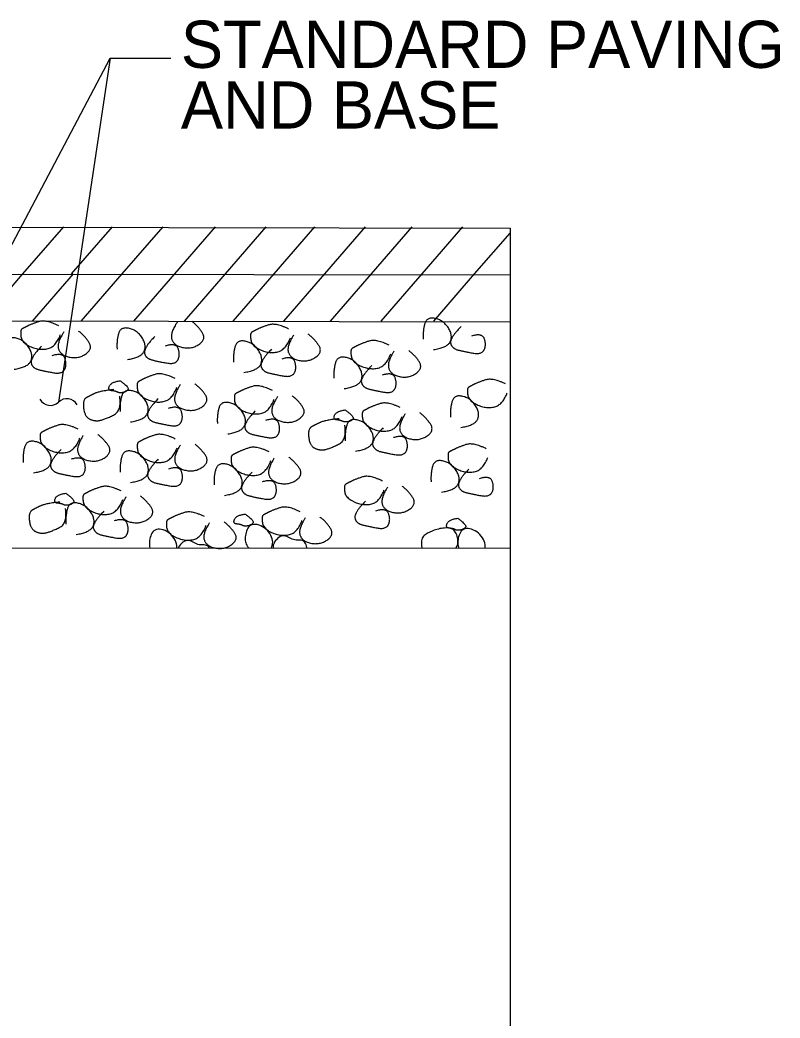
# Model space of a CAD drawing. Extents: x 9962.6 to 10035.4, y 9942 to 10013.5.
# Drawn here: x 10012.41 to 10029.21, y 9978.41 to 10000.47 of the extents above; entities that cross this region are included whole.
import ezdxf

# ---------------------------------------------------------------- set-up
doc = ezdxf.new("R2010")
doc.units = 0
for name, color, linetype in [('Default', 7, 'Continuous'), ('G-ANNO-TEXT', 7, 'Continuous'), ('G-DETL-LINE', 7, 'Continuous'), ('G-DETL-PATT', 7, 'Continuous')]:
    doc.layers.add(name, color=color, linetype=linetype)

# ---------------------------------------------------------------- blocks, each defined once
blk = doc.blocks.new('TERBRK')
at = {"layer": 'Default'}
for centre, start, end in [((0.125, 0.167), 126.8699, 233.1301), ((-0.125, -0.167), 306.8699, 53.1301)]:
    blk.add_arc(centre, 0.208, start, end, dxfattribs=at)

msp = doc.modelspace()

# ---------------------------------------------------------------- linework, layer by layer
at = {"layer": 'Default'}
msp.add_line((10008.643, 9994.854), (10023.242, 9994.833), dxfattribs=at)
msp.add_lwpolyline([(10018.021, 9988.891), (10018.011, 9988.861), (10018.006, 9988.832), (10018.005, 9988.804), (10018.006, 9988.796)], dxfattribs=at)
at = {"layer": 'G-ANNO-TEXT'}
msp.add_line((10014.409, 9999.625), (10013.265, 9992.023), dxfattribs=at)
msp.add_lwpolyline([(10011.739, 9994.579), (10014.409, 9999.625), (10015.744, 9999.625)], dxfattribs=at)
at = {"layer": 'G-DETL-LINE'}
for p, q in [((10008.643, 9995.897), (10023.242, 9995.869)), ((10023.242, 9995.869), (10023.242, 9965.974)), ((10008.643, 9994.854), (10023.242, 9994.833)), ((10008.643, 9993.819), (10023.242, 9993.798)), ((10008.643, 9988.79), (10023.242, 9988.8))]:
    msp.add_line(p, q, dxfattribs=at)
at = {"layer": 'G-DETL-PATT'}
for p, q in [((10012.477, 9994.853), (10013.38, 9995.894)), ((10013.552, 9994.853), (10014.456, 9995.894)), ((10014.671, 9994.853), (10015.575, 9995.894)), ((10015.833, 9994.853), (10016.737, 9995.894)), ((10016.951, 9994.853), (10017.855, 9995.894)), ((10018.027, 9994.853), (10018.931, 9995.894)), ((10019.146, 9994.853), (10020.05, 9995.894)), ((10020.178, 9994.853), (10021.082, 9995.894)), ((10021.297, 9994.853), (10022.201, 9995.894)), ((10022.459, 9994.853), (10023.242, 9995.755)), ((10011.573, 9993.813), (10012.477, 9994.853)), ((10012.691, 9993.813), (10013.595, 9994.853)), ((10013.767, 9993.813), (10014.671, 9994.853)), ((10014.929, 9993.813), (10015.833, 9994.853)), ((10016.047, 9993.813), (10016.951, 9994.853)), ((10017.123, 9993.813), (10018.027, 9994.853)), ((10018.242, 9993.813), (10019.146, 9994.853)), ((10019.274, 9993.813), (10020.178, 9994.853)), ((10020.393, 9993.813), (10021.297, 9994.853)), ((10021.555, 9993.813), (10022.459, 9994.853))]:
    msp.add_line(p, q, dxfattribs=at)
for points in [[(10017.964, 9988.796), (10017.978, 9988.823), (10017.989, 9988.855), (10017.995, 9988.889), (10017.997, 9988.925), (10017.994, 9988.962), (10017.986, 9989), (10017.973, 9989.039), (10017.955, 9989.077), (10017.934, 9989.115), (10017.908, 9989.151), (10017.879, 9989.185), (10017.847, 9989.216), (10017.812, 9989.244), (10017.774, 9989.268), (10017.735, 9989.287), (10017.695, 9989.302), (10017.656, 9989.313), (10017.617, 9989.318), (10017.58, 9989.318), (10017.546, 9989.312), (10017.515, 9989.3), (10017.488, 9989.283), (10017.466, 9989.26), (10017.447, 9989.233), (10017.431, 9989.204), (10017.419, 9989.172), (10017.409, 9989.139), (10017.401, 9989.106), (10017.395, 9989.074), (10017.391, 9989.044), (10017.389, 9989.015), (10017.389, 9988.988), (10017.391, 9988.961), (10017.395, 9988.936), (10017.403, 9988.911), (10017.413, 9988.885), (10017.426, 9988.86), (10017.443, 9988.833), (10017.463, 9988.807), (10017.473, 9988.796)], [(10015.879, 9988.795), (10015.881, 9988.818), (10015.878, 9988.855), (10015.87, 9988.893), (10015.857, 9988.932), (10015.839, 9988.97), (10015.817, 9989.008), (10015.792, 9989.044), (10015.762, 9989.078), (10015.73, 9989.109), (10015.695, 9989.137), (10015.658, 9989.161), (10015.619, 9989.181), (10015.579, 9989.196), (10015.539, 9989.206), (10015.5, 9989.211), (10015.464, 9989.211), (10015.429, 9989.205), (10015.399, 9989.194), (10015.372, 9989.176), (10015.349, 9989.153), (10015.33, 9989.127), (10015.315, 9989.097), (10015.302, 9989.065), (10015.292, 9989.032), (10015.284, 9988.999), (10015.279, 9988.967), (10015.275, 9988.937), (10015.272, 9988.908), (10015.272, 9988.881), (10015.274, 9988.855), (10015.279, 9988.829), (10015.286, 9988.804), (10015.29, 9988.794)], [(10018.753, 9988.797), (10018.752, 9988.807), (10018.745, 9988.838), (10018.736, 9988.867), (10018.724, 9988.894), (10018.709, 9988.918), (10018.692, 9988.937), (10018.672, 9988.953), (10018.65, 9988.963), (10018.626, 9988.968), (10018.6, 9988.971), (10018.573, 9988.972), (10018.545, 9988.972), (10018.516, 9988.973), (10018.486, 9988.977), (10018.457, 9988.983), (10018.428, 9988.994), (10018.399, 9989.007), (10018.369, 9989.023), (10018.34, 9989.038), (10018.311, 9989.052), (10018.282, 9989.062), (10018.252, 9989.069), (10018.222, 9989.069), (10018.191, 9989.062), (10018.161, 9989.049), (10018.131, 9989.031), (10018.103, 9989.008), (10018.078, 9988.981), (10018.055, 9988.952), (10018.036, 9988.922), (10018.021, 9988.891)], [(10021.658, 9989.217), (10021.625, 9989.208), (10021.594, 9989.199), (10021.565, 9989.188), (10021.536, 9989.177), (10021.509, 9989.165), (10021.482, 9989.153), (10021.457, 9989.141), (10021.432, 9989.129), (10021.408, 9989.117), (10021.386, 9989.104), (10021.365, 9989.09), (10021.346, 9989.075), (10021.329, 9989.058), (10021.314, 9989.038), (10021.302, 9989.014), (10021.293, 9988.987), (10021.287, 9988.956), (10021.284, 9988.922), (10021.285, 9988.885), (10021.288, 9988.847), (10021.295, 9988.809), (10021.298, 9988.799)], [(10022.047, 9988.799), (10022.061, 9988.818), (10022.076, 9988.85), (10022.086, 9988.884), (10022.091, 9988.919), (10022.091, 9988.954), (10022.089, 9988.99), (10022.083, 9989.024), (10022.075, 9989.056), (10022.064, 9989.087), (10022.053, 9989.115), (10022.04, 9989.14), (10022.025, 9989.162), (10022.009, 9989.181), (10021.99, 9989.198), (10021.969, 9989.212), (10021.946, 9989.223), (10021.92, 9989.231), (10021.892, 9989.237), (10021.861, 9989.24), (10021.829, 9989.241), (10021.795, 9989.239), (10021.76, 9989.236), (10021.726, 9989.231), (10021.691, 9989.225), (10021.658, 9989.217)], [(10022.693, 9988.8), (10022.695, 9988.833), (10022.692, 9988.87), (10022.684, 9988.908), (10022.67, 9988.947), (10022.653, 9988.985), (10022.631, 9989.023), (10022.605, 9989.059), (10022.576, 9989.093), (10022.544, 9989.124), (10022.509, 9989.152), (10022.472, 9989.176), (10022.433, 9989.195), (10022.393, 9989.21), (10022.353, 9989.221), (10022.314, 9989.226), (10022.278, 9989.226), (10022.243, 9989.22), (10022.213, 9989.208), (10022.186, 9989.191), (10022.163, 9989.168), (10022.144, 9989.141), (10022.129, 9989.111), (10022.116, 9989.08), (10022.106, 9989.047), (10022.098, 9989.014), (10022.093, 9988.982), (10022.089, 9988.951), (10022.086, 9988.923), (10022.086, 9988.896), (10022.088, 9988.869), (10022.093, 9988.844), (10022.1, 9988.819), (10022.108, 9988.799)], [(10016.602, 9988.795), (10016.593, 9988.811), (10016.576, 9988.831), (10016.556, 9988.846), (10016.534, 9988.856), (10016.51, 9988.862), (10016.484, 9988.864), (10016.457, 9988.865), (10016.428, 9988.865), (10016.399, 9988.867), (10016.37, 9988.87), (10016.34, 9988.876), (10016.311, 9988.887), (10016.282, 9988.901), (10016.253, 9988.916), (10016.224, 9988.931), (10016.195, 9988.945), (10016.165, 9988.956), (10016.136, 9988.962), (10016.105, 9988.962), (10016.075, 9988.956), (10016.044, 9988.943), (10016.015, 9988.924), (10015.987, 9988.901), (10015.961, 9988.874), (10015.938, 9988.846), (10015.919, 9988.815), (10015.909, 9988.795)]]:
    msp.add_lwpolyline(points, dxfattribs=at)
for points in [[(10013.271, 9993.708), (10012.985, 9993.848), (10012.683, 9993.753), (10012.49, 9993.659), (10012.417, 9993.61), (10012.453, 9993.334), (10012.838, 9993.162), (10013.205, 9993.24), (10013.309, 9993.516)], [(10015.886, 9993.788), (10015.716, 9993.527), (10015.834, 9993.257), (10016.227, 9993.194), (10016.531, 9993.418), (10016.356, 9993.693), (10016.209, 9993.807)], [(10018.35, 9993.637), (10018.064, 9993.777), (10017.762, 9993.681), (10017.569, 9993.587), (10017.495, 9993.539), (10017.532, 9993.263), (10017.917, 9993.09), (10018.284, 9993.169), (10018.388, 9993.445)], [(10021.552, 9993.181), (10021.86, 9993.227), (10021.984, 9993.494), (10021.771, 9993.83), (10021.402, 9993.909), (10021.312, 9993.596), (10021.324, 9993.411)], [(10022.161, 9993.693), (10021.901, 9993.428), (10021.96, 9993.205), (10022.25, 9993.134), (10022.613, 9993.071), (10022.723, 9993.277), (10022.631, 9993.556), (10022.388, 9993.478)], [(10013.382, 9993.574), (10013.213, 9993.312), (10013.331, 9993.043), (10013.724, 9992.979), (10014.027, 9993.203), (10013.852, 9993.479), (10013.705, 9993.592)], [(10014.786, 9992.962), (10015.095, 9993.009), (10015.218, 9993.276), (10015.006, 9993.612), (10014.637, 9993.691), (10014.546, 9993.378), (10014.559, 9993.192)], [(10015.395, 9993.474), (10015.136, 9993.21), (10015.195, 9992.987), (10015.484, 9992.915), (10015.848, 9992.853), (10015.958, 9993.059), (10015.866, 9993.337), (10015.622, 9993.26)], [(10018.461, 9993.502), (10018.291, 9993.241), (10018.41, 9992.971), (10018.802, 9992.908), (10019.106, 9993.132), (10018.931, 9993.407), (10018.784, 9993.521)], [(10012.283, 9992.748), (10012.591, 9992.794), (10012.715, 9993.061), (10012.502, 9993.398), (10012.133, 9993.476), (10012.043, 9993.163), (10012.055, 9992.978)], [(10012.892, 9993.26), (10012.632, 9992.995), (10012.691, 9992.772), (10012.981, 9992.701), (10013.344, 9992.638), (10013.454, 9992.845), (10013.362, 9993.123), (10013.119, 9993.045)], [(10017.362, 9992.677), (10017.67, 9992.723), (10017.794, 9992.99), (10017.581, 9993.326), (10017.212, 9993.405), (10017.121, 9993.092), (10017.134, 9992.906)], [(10020.568, 9993.28), (10020.282, 9993.419), (10019.979, 9993.324), (10019.787, 9993.23), (10019.713, 9993.181), (10019.749, 9992.906), (10020.134, 9992.733), (10020.501, 9992.811), (10020.605, 9993.088)], [(10017.971, 9993.188), (10017.711, 9992.924), (10017.77, 9992.701), (10018.059, 9992.629), (10018.423, 9992.567), (10018.533, 9992.773), (10018.441, 9993.051), (10018.198, 9992.974)], [(10019.579, 9992.319), (10019.887, 9992.365), (10020.011, 9992.632), (10019.798, 9992.969), (10019.43, 9993.048), (10019.339, 9992.734), (10019.351, 9992.549)], [(10020.678, 9993.145), (10020.509, 9992.883), (10020.627, 9992.614), (10021.02, 9992.55), (10021.323, 9992.774), (10021.149, 9993.05), (10021.002, 9993.163)], [(10020.188, 9992.831), (10019.929, 9992.566), (10019.988, 9992.344), (10020.277, 9992.272), (10020.641, 9992.209), (10020.75, 9992.416), (10020.658, 9992.694), (10020.415, 9992.616)], [(10015.843, 9992.543), (10015.557, 9992.683), (10015.255, 9992.588), (10015.062, 9992.493), (10014.989, 9992.445), (10015.025, 9992.169), (10015.41, 9991.996), (10015.777, 9992.075), (10015.881, 9992.351)], [(10014.626, 9992.493), (10014.431, 9992.468), (10014.35, 9992.282), (10014.528, 9992.266), (10014.61, 9992.217), (10014.772, 9992.249), (10014.829, 9992.347), (10014.626, 9992.493)], [(10015.954, 9992.408), (10015.785, 9992.147), (10015.903, 9991.877), (10016.296, 9991.814), (10016.599, 9992.038), (10016.425, 9992.313), (10016.278, 9992.427)], [(10017.992, 9992.279), (10017.706, 9992.418), (10017.404, 9992.323), (10017.211, 9992.229), (10017.138, 9992.18), (10017.174, 9991.905), (10017.559, 9991.732), (10017.926, 9991.81), (10018.03, 9992.087)], [(10023.143, 9992.422), (10022.857, 9992.561), (10022.554, 9992.466), (10022.362, 9992.372), (10022.288, 9992.323), (10022.324, 9992.048), (10022.71, 9991.875), (10023.076, 9991.953), (10023.18, 9992.23)], [(10014.49, 9992.298), (10014.182, 9992.266), (10013.962, 9992.165), (10013.797, 9992.071), (10013.842, 9991.699), (10014.081, 9991.588), (10014.328, 9991.657), (10014.663, 9991.831), (10014.617, 9992.155)], [(10014.855, 9991.583), (10015.163, 9991.629), (10015.287, 9991.896), (10015.074, 9992.232), (10014.705, 9992.311), (10014.615, 9991.998), (10014.627, 9991.813)], [(10018.103, 9992.144), (10017.934, 9991.882), (10018.052, 9991.613), (10018.445, 9991.549), (10018.748, 9991.774), (10018.574, 9992.049), (10018.427, 9992.162)], [(10022.154, 9991.461), (10022.463, 9991.508), (10022.586, 9991.775), (10022.373, 9992.111), (10022.005, 9992.19), (10021.914, 9991.877), (10021.926, 9991.691)], [(10015.464, 9992.095), (10015.205, 9991.83), (10015.263, 9991.607), (10015.553, 9991.536), (10015.917, 9991.473), (10016.026, 9991.679), (10015.934, 9991.957), (10015.691, 9991.88)], [(10017.004, 9991.318), (10017.312, 9991.365), (10017.436, 9991.632), (10017.223, 9991.968), (10016.854, 9992.047), (10016.764, 9991.734), (10016.776, 9991.548)], [(10020.817, 9991.899), (10020.531, 9992.038), (10020.229, 9991.943), (10020.036, 9991.849), (10019.963, 9991.8), (10019.999, 9991.525), (10020.384, 9991.352), (10020.751, 9991.43), (10020.855, 9991.707)], [(10017.613, 9991.83), (10017.353, 9991.566), (10017.412, 9991.343), (10017.702, 9991.271), (10018.066, 9991.209), (10018.175, 9991.415), (10018.083, 9991.693), (10017.84, 9991.616)], [(10019.6, 9991.848), (10019.405, 9991.824), (10019.324, 9991.637), (10019.502, 9991.621), (10019.583, 9991.573), (10019.746, 9991.605), (10019.802, 9991.702), (10019.6, 9991.848)], [(10020.928, 9991.764), (10020.759, 9991.502), (10020.877, 9991.233), (10021.27, 9991.17), (10021.573, 9991.394), (10021.398, 9991.669), (10021.251, 9991.783)], [(10013.7, 9991.421), (10013.415, 9991.561), (10013.112, 9991.465), (10012.92, 9991.371), (10012.846, 9991.322), (10012.882, 9991.047), (10013.267, 9990.874), (10013.634, 9990.953), (10013.738, 9991.229)], [(10019.463, 9991.654), (10019.156, 9991.622), (10018.936, 9991.521), (10018.771, 9991.427), (10018.815, 9991.054), (10019.055, 9990.944), (10019.302, 9991.012), (10019.637, 9991.186), (10019.591, 9991.51)], [(10019.829, 9990.938), (10020.137, 9990.985), (10020.261, 9991.252), (10020.048, 9991.588), (10019.679, 9991.667), (10019.589, 9991.354), (10019.601, 9991.168)], [(10013.811, 9991.286), (10013.642, 9991.025), (10013.76, 9990.755), (10014.153, 9990.692), (10014.456, 9990.916), (10014.282, 9991.191), (10014.135, 9991.305)], [(10015.846, 9991.206), (10015.56, 9991.346), (10015.258, 9991.251), (10015.065, 9991.157), (10014.992, 9991.108), (10015.028, 9990.832), (10015.413, 9990.66), (10015.78, 9990.738), (10015.884, 9991.014)], [(10020.438, 9991.45), (10020.178, 9991.186), (10020.237, 9990.963), (10020.527, 9990.891), (10020.89, 9990.829), (10021, 9991.035), (10020.908, 9991.313), (10020.665, 9991.236)], [(10012.712, 9990.46), (10013.02, 9990.507), (10013.144, 9990.774), (10012.931, 9991.11), (10012.562, 9991.189), (10012.472, 9990.876), (10012.484, 9990.69)], [(10015.957, 9991.072), (10015.788, 9990.81), (10015.906, 9990.541), (10016.299, 9990.477), (10016.602, 9990.701), (10016.428, 9990.977), (10016.281, 9991.09)], [(10017.921, 9990.921), (10017.635, 9991.06), (10017.332, 9990.965), (10017.14, 9990.871), (10017.066, 9990.822), (10017.102, 9990.546), (10017.488, 9990.374), (10017.854, 9990.452), (10017.958, 9990.728)], [(10022.713, 9990.992), (10022.427, 9991.132), (10022.125, 9991.036), (10021.932, 9990.942), (10021.859, 9990.894), (10021.895, 9990.618), (10022.28, 9990.445), (10022.647, 9990.524), (10022.751, 9990.8)], [(10013.321, 9990.972), (10013.062, 9990.708), (10013.121, 9990.485), (10013.41, 9990.413), (10013.774, 9990.351), (10013.883, 9990.557), (10013.791, 9990.835), (10013.548, 9990.758)], [(10014.858, 9990.246), (10015.166, 9990.292), (10015.29, 9990.559), (10015.077, 9990.896), (10014.708, 9990.974), (10014.618, 9990.661), (10014.63, 9990.476)], [(10018.032, 9990.786), (10017.862, 9990.524), (10017.98, 9990.255), (10018.373, 9990.191), (10018.677, 9990.415), (10018.502, 9990.691), (10018.355, 9990.804)], [(10015.467, 9990.758), (10015.208, 9990.493), (10015.266, 9990.27), (10015.556, 9990.199), (10015.92, 9990.136), (10016.029, 9990.343), (10015.937, 9990.621), (10015.694, 9990.543)], [(10016.932, 9989.96), (10017.241, 9990.006), (10017.364, 9990.273), (10017.152, 9990.61), (10016.783, 9990.689), (10016.692, 9990.375), (10016.704, 9990.19)], [(10021.725, 9990.032), (10022.033, 9990.078), (10022.157, 9990.345), (10021.944, 9990.681), (10021.575, 9990.76), (10021.485, 9990.447), (10021.497, 9990.261)], [(10017.541, 9990.472), (10017.282, 9990.207), (10017.341, 9989.985), (10017.63, 9989.913), (10017.994, 9989.85), (10018.104, 9990.057), (10018.012, 9990.335), (10017.768, 9990.257)], [(10020.424, 9990.277), (10020.138, 9990.417), (10019.836, 9990.322), (10019.643, 9990.227), (10019.57, 9990.179), (10019.606, 9989.903), (10019.991, 9989.73), (10020.358, 9989.809), (10020.462, 9990.085)], [(10022.334, 9990.543), (10022.075, 9990.279), (10022.133, 9990.056), (10022.423, 9989.985), (10022.787, 9989.922), (10022.896, 9990.128), (10022.804, 9990.406), (10022.561, 9990.329)], [(10014.646, 9990.058), (10014.36, 9990.197), (10014.058, 9990.102), (10013.865, 9990.008), (10013.791, 9989.959), (10013.828, 9989.684), (10014.213, 9989.511), (10014.58, 9989.589), (10014.684, 9989.866)], [(10020.535, 9990.142), (10020.366, 9989.881), (10020.484, 9989.611), (10020.877, 9989.548), (10021.18, 9989.772), (10021.006, 9990.047), (10020.859, 9990.161)], [(10013.428, 9990.007), (10013.234, 9989.983), (10013.152, 9989.796), (10013.331, 9989.78), (10013.412, 9989.732), (10013.574, 9989.764), (10013.631, 9989.861), (10013.428, 9990.007)], [(10014.757, 9989.923), (10014.587, 9989.662), (10014.706, 9989.392), (10015.098, 9989.329), (10015.402, 9989.553), (10015.227, 9989.828), (10015.08, 9989.942)], [(10013.292, 9989.813), (10012.985, 9989.781), (10012.765, 9989.68), (10012.599, 9989.586), (10012.644, 9989.213), (10012.884, 9989.103), (10013.131, 9989.172), (10013.466, 9989.345), (10013.42, 9989.669)], [(10013.658, 9989.097), (10013.966, 9989.144), (10014.09, 9989.411), (10013.877, 9989.747), (10013.508, 9989.826), (10013.417, 9989.513), (10013.43, 9989.327)], [(10018.607, 9989.598), (10018.321, 9989.737), (10018.018, 9989.642), (10017.826, 9989.548), (10017.752, 9989.499), (10017.788, 9989.224), (10018.174, 9989.051), (10018.54, 9989.129), (10018.644, 9989.406)], [(10020.045, 9989.829), (10019.786, 9989.564), (10019.844, 9989.341), (10020.134, 9989.27), (10020.498, 9989.207), (10020.607, 9989.413), (10020.515, 9989.691), (10020.272, 9989.614)], [(10014.267, 9989.609), (10014.007, 9989.345), (10014.066, 9989.122), (10014.355, 9989.05), (10014.719, 9988.988), (10014.829, 9989.194), (10014.737, 9989.472), (10014.494, 9989.395)], [(10016.49, 9989.491), (10016.204, 9989.63), (10015.902, 9989.535), (10015.709, 9989.441), (10015.636, 9989.392), (10015.672, 9989.117), (10016.057, 9988.944), (10016.424, 9989.022), (10016.528, 9989.299)], [(10017.389, 9989.547), (10017.194, 9989.523), (10017.113, 9989.336), (10017.292, 9989.32), (10017.373, 9989.271), (10017.535, 9989.304), (10017.592, 9989.401), (10017.389, 9989.547)], [(10018.718, 9989.463), (10018.548, 9989.201), (10018.666, 9988.932), (10019.059, 9988.868), (10019.362, 9989.092), (10019.188, 9989.368), (10019.041, 9989.481)], [(10016.601, 9989.356), (10016.432, 9989.095), (10016.55, 9988.825), (10016.943, 9988.762), (10017.246, 9988.986), (10017.071, 9989.261), (10016.924, 9989.375)], [(10022.086, 9989.455), (10021.892, 9989.431), (10021.811, 9989.244), (10021.989, 9989.228), (10022.07, 9989.179), (10022.233, 9989.212), (10022.289, 9989.309), (10022.086, 9989.455)]]:
    msp.add_open_spline(points, degree=2, dxfattribs=at)

# ---------------------------------------------------------------- block references
at = {"layer": 'G-ANNO-TEXT', "xscale": 1.2499840000000004, "yscale": 1.2499840000000002, "rotation": -98.56042435497342}
msp.add_blockref('TERBRK', (10013.265, 9992.023), dxfattribs=at)
msp.add_blockref('TERBRK', (10013.265, 9992.023), dxfattribs=at)

# ---------------------------------------------------------------- texts
at = {"layer": 'G-ANNO-TEXT'}
for s, p in [('STANDARD PAVING', (10015.969, 9999.407)), ('AND BASE', (10015.969, 9998.067))]:
    msp.add_text(s, height=1.044, dxfattribs=at).set_placement(p)

doc.saveas('drawing.dxf')
